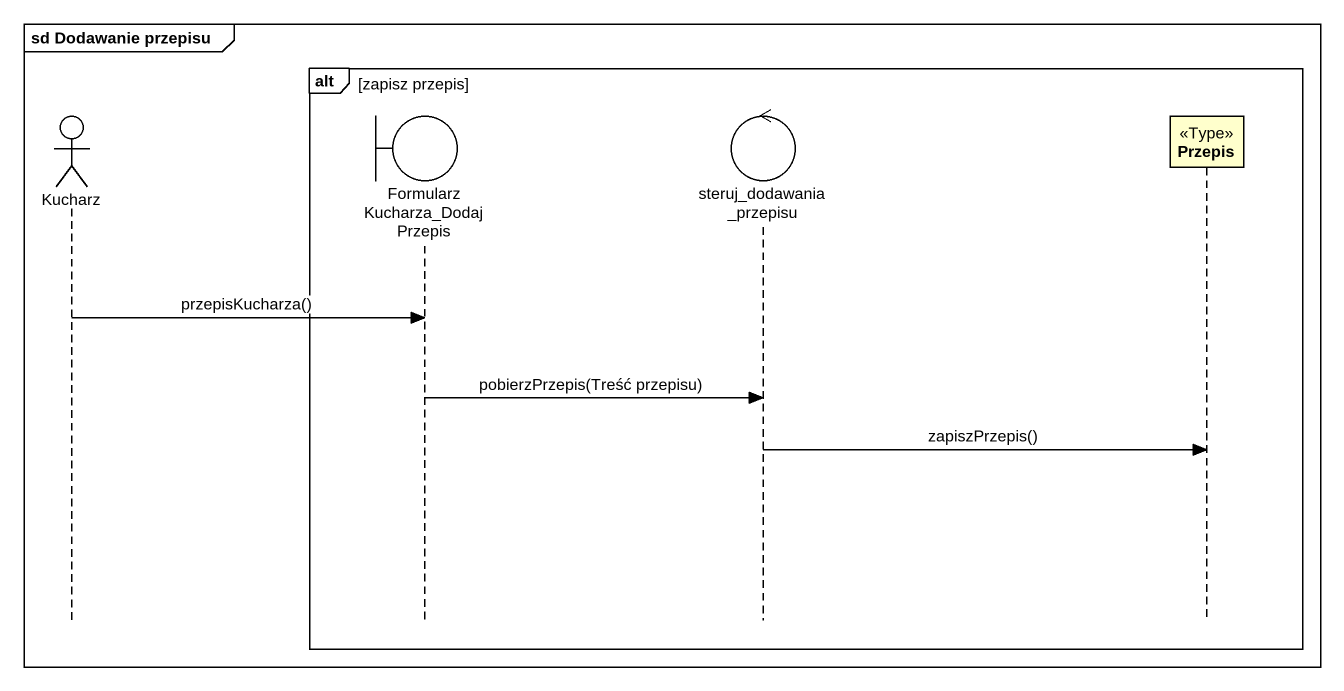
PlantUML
@startuml
mainframe sd Dodawanie przepisu
hide footbox
actor Kucharz
boundary "FormularzKucharza_DodajPrzepis" as FormularzKucharza
control steruj_dodawania_przepisu
participant Przepis <<Type>>

alt zapisz przepis
  Kucharz -> FormularzKucharza : przepisKucharza()
  FormularzKucharza -> steruj_dodawania_przepisu : pobierzPrzepis(Treść przepisu)
  steruj_dodawania_przepisu -> Przepis : zapiszPrzepis()
end
@enduml
